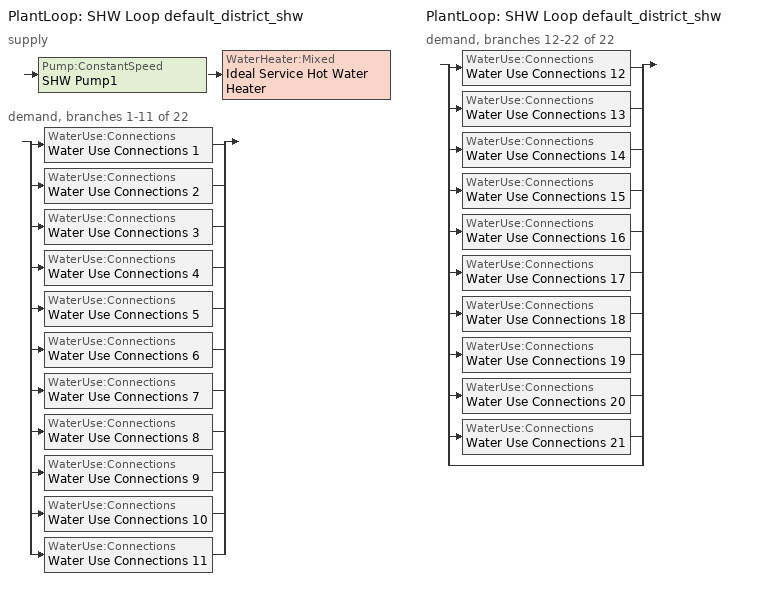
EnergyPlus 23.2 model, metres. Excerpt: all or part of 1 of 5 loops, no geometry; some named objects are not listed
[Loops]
PlantLoop 'SHW Loop default_district_shw'
 supply: Pump:ConstantSpeed 'SHW Pump1' > WaterHeater:Mixed 'Ideal Service Hot Water Heater'
 demand, branches 1-11 of 22: split
  | WaterUse:Connections 'Water Use Connections 1'
  | WaterUse:Connections 'Water Use Connections 2'
  | WaterUse:Connections 'Water Use Connections 3'
  | WaterUse:Connections 'Water Use Connections 4'
  | WaterUse:Connections 'Water Use Connections 5'
  | WaterUse:Connections 'Water Use Connections 6'
  | WaterUse:Connections 'Water Use Connections 7'
  | WaterUse:Connections 'Water Use Connections 8'
  | WaterUse:Connections 'Water Use Connections 9'
  | WaterUse:Connections 'Water Use Connections 10'
  | WaterUse:Connections 'Water Use Connections 11'
PlantLoop 'SHW Loop default_district_shw'
 demand, branches 12-22 of 22: split
  | WaterUse:Connections 'Water Use Connections 12'
  | WaterUse:Connections 'Water Use Connections 13'
  | WaterUse:Connections 'Water Use Connections 14'
  | WaterUse:Connections 'Water Use Connections 15'
  | WaterUse:Connections 'Water Use Connections 16'
  | WaterUse:Connections 'Water Use Connections 17'
  | WaterUse:Connections 'Water Use Connections 18'
  | WaterUse:Connections 'Water Use Connections 19'
  | WaterUse:Connections 'Water Use Connections 20'
  | WaterUse:Connections 'Water Use Connections 21'
  | bypass
[SetpointManager:Scheduled]
Setpoint Manager Scheduled 1: Control Variable=Temperature; Schedule=60C Hot Water
[PlantLoop]
SHW Loop default_district_shw: Fluid Type=Water; Plant Equipment Operation Scheme=SHW Loop default_district_shw Operation Schemes; Maximum Loop Temperature {C}=60; Minimum Loop Temperature {C}=10; Maximum Loop Flow Rate {m3/s}=Autosize; Minimum Loop Flow Rate {m3/s}=0; Plant Loop Volume {m3}=Autocalculate; Load Distribution Scheme=Optimal; Plant Loop Demand Calculation Scheme=SingleSetpoint; Common Pipe Simulation=None
[Sizing:Plant]
SHW Loop default_district_shw: Loop Type=Heating; Design Loop Exit Temperature {C}=60; Loop Design Temperature Difference {deltaC}=5; Sizing Option=NonCoincident; Zone Timesteps in Averaging Window=1; Coincident Sizing Factor Mode=None
[Pump:ConstantSpeed]
SHW Pump1: Design Flow Rate {m3/s}=Autosize; Design Pump Head {Pa}=29891; Design Power Consumption {W}=Autosize; Motor Efficiency=0.9; Fraction of Motor Inefficiencies to Fluid Stream=0; Pump Control Type=Intermittent; Design Power Sizing Method=PowerPerFlowPerPressure; Design Electric Power per Unit Flow Rate {W/(m3/s)}=348701.1; Design Shaft Power per Unit Flow Rate per Unit Head {W-s/m3-Pa}=1.28205
[PlantEquipmentOperationSchemes]
SHW Loop default_district_shw Operation Schemes: Control Scheme Object Type 1=PlantEquipmentOperation:HeatingLoad; Control Scheme Name 1=SHW Loop default_district_shw Heating Operation Scheme; Control Scheme Schedule Name 1=Always On Discrete
[PlantEquipmentList]
SHW Loop default_district_shw Heating Equipment List: WaterHeater:Mixed, Ideal Service Hot Water Heater
[PlantEquipmentOperation:HeatingLoad]
SHW Loop default_district_shw Heating Operation Scheme: Load Range Lower Limit 1 {W}=0; Load Range Upper Limit 1 {W}=1000000000; Range Equipment List Name 1=SHW Loop default_district_shw Heating Equipment List
[WaterHeater:Mixed]
Ideal Service Hot Water Heater: Tank Volume {m3}=0; Setpoint Temperature Schedule=Schedule Ruleset 2; Deadband Temperature Difference {deltaC}=2; Maximum Temperature Limit {C}=82.22; Heater Control Type=Modulate; Heater Maximum Capacity {W}=1000000; Heater Ignition Minimum Flow Rate {m3/s}=0; Heater Ignition Delay {s}=0; Heater Fuel Type=DistrictHeatingWater; Heater Thermal Efficiency=1; Off Cycle Parasitic Fuel Consumption Rate {W}=20; Off Cycle Parasitic Fuel Type=DistrictHeatingWater; Off Cycle Parasitic Heat Fraction to Tank=0.8; On Cycle Parasitic Fuel Consumption Rate {W}=0; On Cycle Parasitic Fuel Type=DistrictHeatingWater; On Cycle Parasitic Heat Fraction to Tank=0; Ambient Temperature Indicator=Schedule; Ambient Temperature Schedule=22C Ambient Condition; Off Cycle Loss Coefficient to Ambient Temperature {W/K}=0; Off Cycle Loss Fraction to Zone=1; On Cycle Loss Coefficient to Ambient Temperature {W/K}=0; On Cycle Loss Fraction to Zone=1; Use Side Effectiveness=1; Source Side Effectiveness=1; Use Side Design Flow Rate {m3/s}=Autosize; Source Side Design Flow Rate {m3/s}=Autosize; Indirect Water Heating Recovery Time {hr}=1.5; Source Side Flow Control Mode=IndirectHeatPrimarySetpoint
[WaterHeater:Sizing]
Ideal Service Hot Water Heater: Design Mode=PeakDraw; Time Storage Can Meet Peak Draw {hr}=0.538503; Time for Tank Recovery {hr}=0; Nominal Tank Volume for Autosizing Plant Connections {m3}=1
[WaterUse:Connections] Hot Water Supply Temperature Schedule=59.999999999999986C Hot Water; Drain Water Heat Exchanger Type=None; Drain Water Heat Exchanger Destination=Plant
Name | Water Use Equipment Name 1
Water Use Connections 1 | Outpatient Building_Service Hot Water..Ground_Hospital_1_Floor1_Room1
Water Use Connections 2 | Outpatient Building_Service Hot Water..Ground_Hospital_1_Floor1_Room2
Water Use Connections 3 | Outpatient Building_Service Hot Water..Ground_Hospital_1_Floor1_Room3
Water Use Connections 4 | Outpatient Building_Service Hot Water..Ground_Hospital_1_Floor1_Room4
Water Use Connections 5 | Outpatient Building_Service Hot Water..Ground_Hospital_1_Floor1_Room5
Water Use Connections 6 | Outpatient Building_Service Hot Water..Ground_Hospital_1_Floor1_Room6
Water Use Connections 7 | Outpatient Building_Service Hot Water..Ground_Hospital_1_Floor1_Room7
Water Use Connections 8 | Outpatient Building_Service Hot Water..Hospital_1_Floor1_Room1
Water Use Connections 9 | Outpatient Building_Service Hot Water..Hospital_1_Floor1_Room2
Water Use Connections 10 | Outpatient Building_Service Hot Water..Hospital_1_Floor1_Room3
Water Use Connections 11 | Outpatient Building_Service Hot Water..Hospital_1_Floor1_Room4
Water Use Connections 12 | Outpatient Building_Service Hot Water..Hospital_1_Floor1_Room5
Water Use Connections 13 | Outpatient Building_Service Hot Water..Hospital_1_Floor1_Room6
Water Use Connections 14 | Outpatient Building_Service Hot Water..Hospital_1_Floor1_Room7
Water Use Connections 15 | Outpatient Building_Service Hot Water..Top_Hospital_1_Floor1_Room1
Water Use Connections 16 | Outpatient Building_Service Hot Water..Top_Hospital_1_Floor1_Room2
Water Use Connections 17 | Outpatient Building_Service Hot Water..Top_Hospital_1_Floor1_Room3
Water Use Connections 18 | Outpatient Building_Service Hot Water..Top_Hospital_1_Floor1_Room4
Water Use Connections 19 | Outpatient Building_Service Hot Water..Top_Hospital_1_Floor1_Room5
Water Use Connections 20 | Outpatient Building_Service Hot Water..Top_Hospital_1_Floor1_Room6
Water Use Connections 21 | Outpatient Building_Service Hot Water..Top_Hospital_1_Floor1_Room7
[WaterUse:Equipment] Flow Rate Fraction Schedule=Outpatient Building_Service Hot Water Schedule; Target Temperature Schedule=59.999999999999986C Hot Water; Sensible Fraction Schedule=0.19999999999999998 Hot Water Sensible Fraction; Latent Fraction Schedule=0.049999999999999996 Hot Water Latent Fraction
Name | Peak Flow Rate {m3/s} | Zone
Outpatient Building_Service Hot Water..Ground_Hospital_1_Floor1_Room1 | 6.59553e-06 | Ground_Hospital_1_Floor1_Room1
Outpatient Building_Service Hot Water..Ground_Hospital_1_Floor1_Room2 | 9.55087e-06 | Ground_Hospital_1_Floor1_Room2
Outpatient Building_Service Hot Water..Ground_Hospital_1_Floor1_Room3 | 1.09471e-05 | Ground_Hospital_1_Floor1_Room3
Outpatient Building_Service Hot Water..Ground_Hospital_1_Floor1_Room4 | 2.33279e-06 | Ground_Hospital_1_Floor1_Room4
Outpatient Building_Service Hot Water..Ground_Hospital_1_Floor1_Room5 | 4.36592e-06 | Ground_Hospital_1_Floor1_Room5
Outpatient Building_Service Hot Water..Ground_Hospital_1_Floor1_Room6 | 7.37498e-06 | Ground_Hospital_1_Floor1_Room6
Outpatient Building_Service Hot Water..Ground_Hospital_1_Floor1_Room7 | 2.34968e-05 | Ground_Hospital_1_Floor1_Room7
Outpatient Building_Service Hot Water..Hospital_1_Floor1_Room1 | 6.59553e-06 | Hospital_1_Floor1_Room1
Outpatient Building_Service Hot Water..Hospital_1_Floor1_Room2 | 9.55087e-06 | Hospital_1_Floor1_Room2
Outpatient Building_Service Hot Water..Hospital_1_Floor1_Room3 | 1.09471e-05 | Hospital_1_Floor1_Room3
Outpatient Building_Service Hot Water..Hospital_1_Floor1_Room4 | 2.33279e-06 | Hospital_1_Floor1_Room4
Outpatient Building_Service Hot Water..Hospital_1_Floor1_Room5 | 4.36592e-06 | Hospital_1_Floor1_Room5
Outpatient Building_Service Hot Water..Hospital_1_Floor1_Room6 | 7.37498e-06 | Hospital_1_Floor1_Room6
Outpatient Building_Service Hot Water..Hospital_1_Floor1_Room7 | 2.34968e-05 | Hospital_1_Floor1_Room7
Outpatient Building_Service Hot Water..Top_Hospital_1_Floor1_Room1 | 6.59553e-06 | Top_Hospital_1_Floor1_Room1
Outpatient Building_Service Hot Water..Top_Hospital_1_Floor1_Room2 | 9.55087e-06 | Top_Hospital_1_Floor1_Room2
Outpatient Building_Service Hot Water..Top_Hospital_1_Floor1_Room3 | 1.09471e-05 | Top_Hospital_1_Floor1_Room3
Outpatient Building_Service Hot Water..Top_Hospital_1_Floor1_Room4 | 2.33279e-06 | Top_Hospital_1_Floor1_Room4
Outpatient Building_Service Hot Water..Top_Hospital_1_Floor1_Room5 | 4.36592e-06 | Top_Hospital_1_Floor1_Room5
Outpatient Building_Service Hot Water..Top_Hospital_1_Floor1_Room6 | 7.37498e-06 | Top_Hospital_1_Floor1_Room6
Outpatient Building_Service Hot Water..Top_Hospital_1_Floor1_Room7 | 2.34968e-05 | Top_Hospital_1_Floor1_Room7
[Schedule:Day:Interval]
Outpatient Building_Service Hot Water Schedule_Hol 1; Outpatient Building_Service Hot Water Schedule_Sunday: No, 08:00, 0, 17:00, 0.01, 24:00, 0
Outpatient Building_Service Hot Water Schedule_SmrDsn 1; Schedule Day 13: No, 07:00, 0.01, 08:00, 0.17, 09:00, 0.58, 10:00, 0.66, 11:00, 0.78, 12:00, 0.82, 13:00, 0.71, 14:00, 0.82, 15:00, 0.78, 16:00, 0.74, 17:00, 0.63, 18:00, 0.41, 21:00, 0.18, 22:00, 0.1, 24:00, 0.01
Outpatient Building_Service Hot Water Schedule_WntrDsn 1; Schedule Day 14: No, 08:00, 0.01, 09:00, 0.2, 10:00, 0.28, 12:00, 0.3, 14:00, 0.24, 17:00, 0.23, 18:00, 0.1, 24:00, 0.01
Schedule Day 15; Schedule Day 18; Schedule Day 20: No, 24:00, 60
Schedule Day 16: No, 24:00, 0.2
Schedule Day 17: No, 24:00, 0.05
Schedule Day 21: No, 24:00, 22
[Schedule:Week:Daily]
0.049999999999999996 Hot Water Latent Fraction Week Rule - Jan1-Dec31: Schedule Day 17, Schedule Day 17, Schedule Day 17, Schedule Day 17, Schedule Day 17, Schedule Day 17, Schedule Day 17, Schedule Day 17, Schedule Day 17, Schedule Day 17, Schedule Day 17, Schedule Day 17
0.19999999999999998 Hot Water Sensible Fraction Week Rule - Jan1-Dec31: Schedule Day 16, Schedule Day 16, Schedule Day 16, Schedule Day 16, Schedule Day 16, Schedule Day 16, Schedule Day 16, Schedule Day 16, Schedule Day 16, Schedule Day 16, Schedule Day 16, Schedule Day 16
22C Ambient Condition Week Rule - Jan1-Dec31: Schedule Day 21, Schedule Day 21, Schedule Day 21, Schedule Day 21, Schedule Day 21, Schedule Day 21, Schedule Day 21, Schedule Day 21, Schedule Day 21, Schedule Day 21, Schedule Day 21, Schedule Day 21
59.999999999999986C Hot Water Week Rule - Jan1-Dec31: Schedule Day 15, Schedule Day 15, Schedule Day 15, Schedule Day 15, Schedule Day 15, Schedule Day 15, Schedule Day 15, Schedule Day 15, Schedule Day 15, Schedule Day 15, Schedule Day 15, Schedule Day 15
60C Hot Water Week Rule - Jan1-Dec31: Schedule Day 18, Schedule Day 18, Schedule Day 18, Schedule Day 18, Schedule Day 18, Schedule Day 18, Schedule Day 18, Schedule Day 18, Schedule Day 18, Schedule Day 18, Schedule Day 18, Schedule Day 18
Outpatient Building_Service Hot Water Schedule Week Rule - Jan1-Dec31: Outpatient Building_Service Hot Water Schedule_Sunday, Schedule Day 13, Schedule Day 13, Schedule Day 13, Schedule Day 13, Schedule Day 13, Schedule Day 14, Outpatient Building_Service Hot Water Schedule_Hol 1, Outpatient Building_Service Hot Water Schedule_SmrDsn 1, Outpatient Building_Service Hot Water Schedule_WntrDsn 1, Outpatient Building_Service Hot Water Schedule_Sunday, Outpatient Building_Service Hot Water Schedule_Sunday
Schedule Ruleset 2 Week Rule - Jan1-Dec31: Schedule Day 20, Schedule Day 20, Schedule Day 20, Schedule Day 20, Schedule Day 20, Schedule Day 20, Schedule Day 20, Schedule Day 20, Schedule Day 20, Schedule Day 20, Schedule Day 20, Schedule Day 20
[Schedule:Year]
0.049999999999999996 Hot Water Latent Fraction: 0.049999999999999996 Hot Water Latent Fraction Week Rule - Jan1-Dec31, 1, 1, 12, 31
0.19999999999999998 Hot Water Sensible Fraction: 0.19999999999999998 Hot Water Sensible Fraction Week Rule - Jan1-Dec31, 1, 1, 12, 31
22C Ambient Condition: 22C Ambient Condition Week Rule - Jan1-Dec31, 1, 1, 12, 31
59.999999999999986C Hot Water: 59.999999999999986C Hot Water Week Rule - Jan1-Dec31, 1, 1, 12, 31
60C Hot Water: 60C Hot Water Week Rule - Jan1-Dec31, 1, 1, 12, 31
Outpatient Building_Service Hot Water Schedule: Outpatient Building_Service Hot Water Schedule Week Rule - Jan1-Dec31, 1, 1, 12, 31
Schedule Ruleset 2: Schedule Ruleset 2 Week Rule - Jan1-Dec31, 1, 1, 12, 31
[Schedule:Constant]
Always On Discrete: Hourly Value=1
